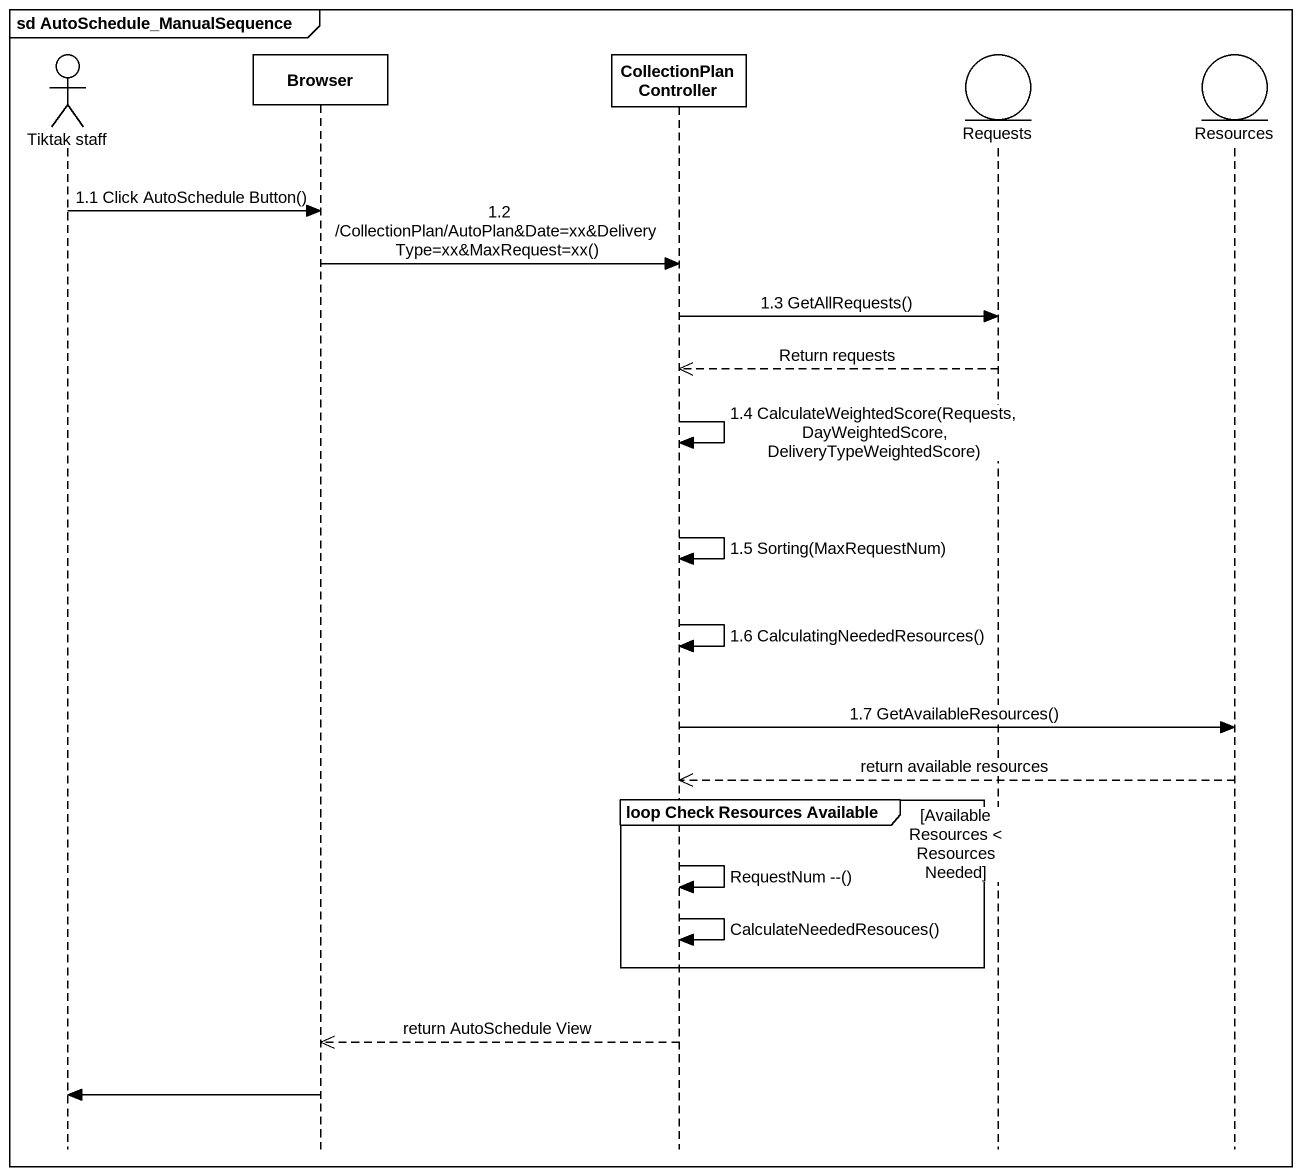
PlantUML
@startuml
mainframe sd AutoSchedule_ManualSequence
hide footbox
actor "Tiktak staff" as Tiktak_staff
participant Browser
participant "CollectionPlan Controller" as CollectionPlan_Controller
entity Requests
entity Resources

Tiktak_staff -> Browser : 1.1 Click AutoSchedule Button()
Browser -> CollectionPlan_Controller : 1.2 /CollectionPlan/AutoPlan&Date=xx&DeliveryType=xx&MaxRequest=xx()
CollectionPlan_Controller -> Requests : 1.3 GetAllRequests()
Requests -->> CollectionPlan_Controller : Return requests
CollectionPlan_Controller -> CollectionPlan_Controller : 1.4 CalculateWeightedScore(Requests, DayWeightedScore, DeliveryTypeWeightedScore)
CollectionPlan_Controller -> CollectionPlan_Controller : 1.5 Sorting(MaxRequestNum)
CollectionPlan_Controller -> CollectionPlan_Controller : 1.6 CalculatingNeededResources()
CollectionPlan_Controller -> Resources : 1.7 GetAvailableResources()
Resources -->> CollectionPlan_Controller : return available resources
group loop Check Resources Available [AvailableResources < ResourcesNeeded]
  CollectionPlan_Controller -> CollectionPlan_Controller : RequestNum --()
  CollectionPlan_Controller -> CollectionPlan_Controller : CalculateNeededResouces()
end
CollectionPlan_Controller -->> Browser : return AutoSchedule View
Browser -> Tiktak_staff
@enduml
